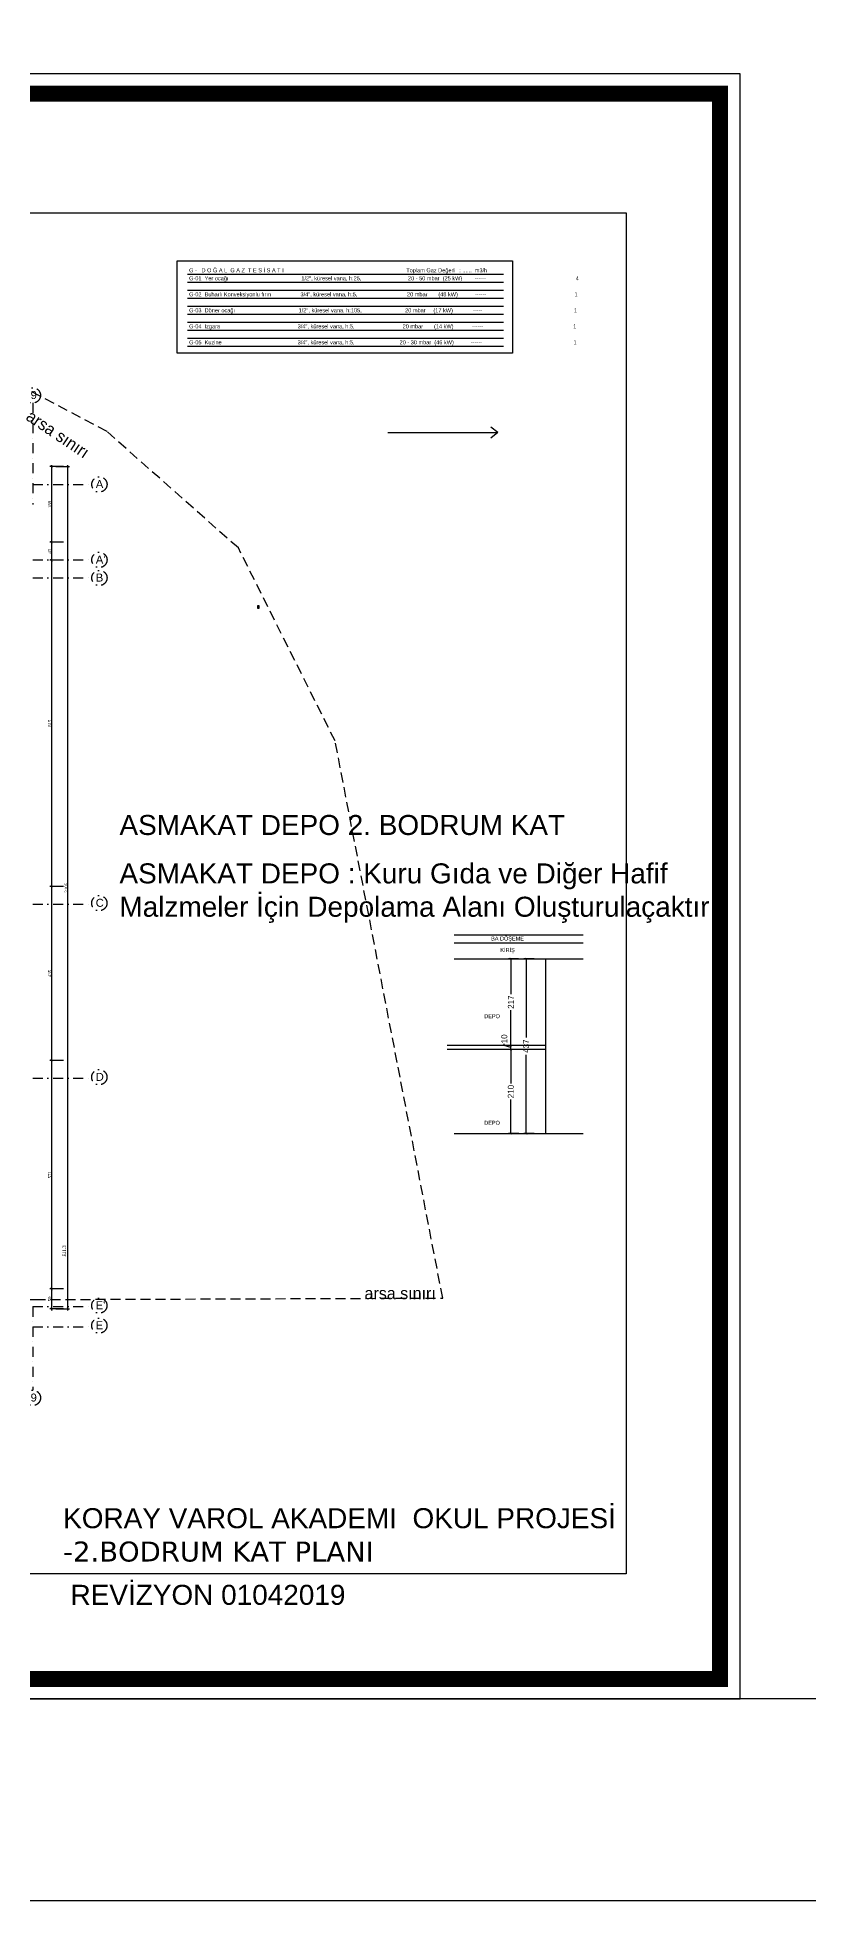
# Model space of a CAD drawing. Header units: millimetres. Extents: x -29311 to -3405, y 28913 to 42880.
# Drawn here: x -13788 to -11859, y 28913 to 33570 of the extents above; entities that cross this region are included whole.
import ezdxf
from ezdxf.enums import TextEntityAlignment as Align

# ---------------------------------------------------------------- set-up
doc = ezdxf.new("R2010")
doc.units = ezdxf.units.MM
for name, pattern in [('( Hidden )', [0.375, 0.25, -0.125]), ('DASHDOT', [1, 0.5, -0.25, 0, -0.25]), ('DASHDOT2', [0.5, 0.25, -0.125, 0, -0.125])]:
    doc.linetypes.add(name, pattern=pattern)
for name, color, linetype in [('A-AKS', 57, 'DASHDOT'), ('A-AKS.', 57, 'DASHDOT2'), ('A-BA', 1, 'Continuous'), ('A-DUVAR-ALCIPAN-CELIK', 144, 'Continuous'), ('A-MERDIVEN', 125, 'Continuous'), ('A-TAVAN-ALCIPAN', 193, 'Continuous'), ('A-YAZI', 136, 'Continuous'), ('vaz_bina2', 161, 'Continuous'), ('yazı1', 7, 'Continuous'), ('Yazılar', 253, 'Continuous')]:
    doc.layers.add(name, color=color, linetype=linetype)
for name, color, linetype, lineweight in [('olcu-plan', 7, 'Continuous', 20), ('TES_GAZ', 92, 'Continuous', 25), ('TES_SU', 150, 'Continuous', 25)]:
    doc.layers.add(name, color=color, linetype=linetype, lineweight=lineweight)
doc.styles.add('antet', font='arial.ttf', dxfattribs={"oblique": 15, "height": 2.75})
doc.styles.add('HA_SMART', font='')
doc.styles.get("Standard").update_dxf_attribs({"font": 'arial.ttf'})
doc.styles.add('text1', font='arial.ttf')
doc.styles.add('YAZ-50', font='times.ttf', dxfattribs={"width": 0.9})
doc.styles.get('HA_SMART').set_extended_font_data('Sakkal Majalla')
doc.dimstyles.new('1-100HA', dxfattribs={"dimtxt": 15, "dimasz": 5, "dimexe": 6, "dimexo": 0, "dimgap": 2, "dimtad": 0, "dimdec": 1, "dimrnd": 0.5, "dimzin": 11, "dimtxsty": 'HA_SMART', "dimblk": 'ARCHTICK', "dimcen": 3, "dimdle": 1.25, "dimclrd": 256, "dimclrt": 7, "dimadec": 0, "dimazin": 0, "dimtfac": 1.25, "dimtdec": 1, "dimtofl": 0, "dimtmove": 1, "dimatfit": 3, "dimldrblk": 'ARCHTICK', "dimfxl": 20, "dimfxlon": 1, "dimtolj": 1, "dimtzin": 0, "dimarcsym": 0})
doc.dimstyles.new('1-50-plan', dxfattribs={"dimtxt": 8, "dimasz": 6, "dimexe": 4, "dimexo": 4, "dimgap": 0.00625, "dimtad": 1, "dimdec": 0, "dimrnd": 0.0005, "dimzin": 9, "dimdsep": 46, "dimtxsty": 'YAZ-50', "dimblk": 'ARCHTICK', "dimcen": 0.025, "dimdle": 4, "dimadec": 0, "dimazin": 0, "dimtfac": 1, "dimtdec": 0, "dimtmove": 0, "dimatfit": 3, "dimfxl": 30, "dimfxlon": 1, "dimarcsym": 0})

# ---------------------------------------------------------------- blocks, each defined once
blk = doc.blocks.new('ANTET')
at = {"color": 251, "const_width": 20, "elevation": 0}
blk.add_lwpolyline([(-18595, -50619.4), (-18595, -52600.1), (-14668.2, -52600.1), (-14668.2, -50619.4)], close=True, dxfattribs=at)
at = {"layer": 'Yazılar', "elevation": 0}
for points in [[(-18620, -50594.4), (-18620, -52625.1), (-14643.2, -52625.1), (-14643.2, -50594.4)], [(-18397.9, -50768), (-14785.5, -50768), (-14785.5, -52468.9), (-18397.9, -52468.9)]]:
    blk.add_lwpolyline(points, close=True, dxfattribs=at)
blk = doc.blocks.new('_ArchTick')
at = {"color": 0, "linetype": 'ByBlock', "const_width": 0.15}
blk.add_lwpolyline([(-0.5, -0.5), (0.5, 0.5)], dxfattribs=at)
blk = doc.blocks.new('*D362')
at = {"layer": 'DEFPOINTS', "color": 0, "transparency": 16777216}
for p in [(-13594.5, 32497.3), (-13752.5, 32308.5), (-13600.2, 32308.5)]:
    blk.add_point(p, dxfattribs=at)
at = {"layer": 'olcu-plan', "color": 0, "lineweight": -2, "transparency": 16777216}
for p, q in [((-13722.5, 32497.3), (-13756.5, 32497.3)), ((-13752.5, 32501.3), (-13752.5, 32304.5)), ((-13722.5, 32308.5), (-13756.5, 32308.5))]:
    blk.add_line(p, q, dxfattribs=at)
at = {"layer": 'olcu-plan', "color": 0, "lineweight": -2, "transparency": 16777216, "xscale": 6, "yscale": 6, "zscale": 6}
for p, rotation in [((-13752.5, 32497.3), 90), ((-13752.5, 32308.5), 270)]:
    blk.add_blockref('_ArchTick', p, dxfattribs=dict(at, rotation=rotation))
at = {"layer": 'olcu-plan', "color": 0, "transparency": 16777216, "insert": (-13756.6, 32402.9), "char_height": 8, "attachment_point": 5, "rotation": 90, "style": 'YAZ-50'}
blk.add_mtext('189', dxfattribs=at)
blk = doc.blocks.new('*D363')
at = {"layer": 'DEFPOINTS', "color": 0, "transparency": 16777216}
for p in [(-13600.2, 32308.5), (-13752.5, 32263.5), (-13594.3, 32263.5)]:
    blk.add_point(p, dxfattribs=at)
at = {"layer": 'olcu-plan', "color": 0, "lineweight": -2, "transparency": 16777216}
for p, q in [((-13722.5, 32308.5), (-13756.5, 32308.5)), ((-13752.5, 32312.5), (-13752.5, 32259.5)), ((-13722.5, 32263.5), (-13756.5, 32263.5))]:
    blk.add_line(p, q, dxfattribs=at)
at = {"layer": 'olcu-plan', "color": 0, "lineweight": -2, "transparency": 16777216, "xscale": 6, "yscale": 6, "zscale": 6}
for p, rotation in [((-13752.5, 32308.5), 90), ((-13752.5, 32263.5), 270)]:
    blk.add_blockref('_ArchTick', p, dxfattribs=dict(at, rotation=rotation))
at = {"layer": 'olcu-plan', "color": 0, "transparency": 16777216, "insert": (-13756.6, 32286), "char_height": 8, "attachment_point": 5, "rotation": 90, "style": 'YAZ-50'}
blk.add_mtext('45', dxfattribs=at)
blk = doc.blocks.new('*D364')
at = {"layer": 'DEFPOINTS', "color": 0, "transparency": 16777216}
for p in [(-13594.3, 32263.5), (-13752.5, 31448.2), (-13543.1, 31448.2)]:
    blk.add_point(p, dxfattribs=at)
at = {"layer": 'olcu-plan', "color": 0, "lineweight": -2, "transparency": 16777216}
for p, q in [((-13722.5, 32263.5), (-13756.5, 32263.5)), ((-13752.5, 32267.5), (-13752.5, 31444.2)), ((-13722.5, 31448.2), (-13756.5, 31448.2))]:
    blk.add_line(p, q, dxfattribs=at)
at = {"layer": 'olcu-plan', "color": 0, "lineweight": -2, "transparency": 16777216, "xscale": 6, "yscale": 6, "zscale": 6}
for p, rotation in [((-13752.5, 32263.5), 90), ((-13752.5, 31448.2), 270)]:
    blk.add_blockref('_ArchTick', p, dxfattribs=dict(at, rotation=rotation))
at = {"layer": 'olcu-plan', "color": 0, "transparency": 16777216, "insert": (-13756.6, 31855.9), "char_height": 8, "attachment_point": 5, "rotation": 90, "style": 'YAZ-50'}
blk.add_mtext('815', dxfattribs=at)
blk = doc.blocks.new('*D365')
at = {"layer": 'DEFPOINTS', "color": 0, "transparency": 16777216}
for p in [(-13543.1, 31448.2), (-13752.5, 31013.2), (-13546.6, 31013.2)]:
    blk.add_point(p, dxfattribs=at)
at = {"layer": 'olcu-plan', "color": 0, "lineweight": -2, "transparency": 16777216}
for p, q in [((-13722.5, 31448.2), (-13756.5, 31448.2)), ((-13752.5, 31452.2), (-13752.5, 31009.2)), ((-13722.5, 31013.2), (-13756.5, 31013.2))]:
    blk.add_line(p, q, dxfattribs=at)
at = {"layer": 'olcu-plan', "color": 0, "lineweight": -2, "transparency": 16777216, "xscale": 6, "yscale": 6, "zscale": 6}
for p, rotation in [((-13752.5, 31448.2), 90), ((-13752.5, 31013.2), 270)]:
    blk.add_blockref('_ArchTick', p, dxfattribs=dict(at, rotation=rotation))
at = {"layer": 'olcu-plan', "color": 0, "transparency": 16777216, "insert": (-13756.6, 31230.7), "char_height": 8, "attachment_point": 5, "rotation": 90, "style": 'YAZ-50'}
blk.add_mtext('435', dxfattribs=at)
blk = doc.blocks.new('*D366')
at = {"layer": 'DEFPOINTS', "color": 0, "transparency": 16777216}
for p in [(-13546.6, 31013.2), (-13752.5, 30442.3), (-13642.4, 30442.3)]:
    blk.add_point(p, dxfattribs=at)
at = {"layer": 'olcu-plan', "color": 0, "lineweight": -2, "transparency": 16777216}
for p, q in [((-13752.5, 31017.2), (-13752.5, 30438.3)), ((-13722.5, 31013.2), (-13756.5, 31013.2)), ((-13722.5, 30442.3), (-13756.5, 30442.3))]:
    blk.add_line(p, q, dxfattribs=at)
at = {"layer": 'olcu-plan', "color": 0, "lineweight": -2, "transparency": 16777216, "xscale": 6, "yscale": 6, "zscale": 6}
for p, rotation in [((-13752.5, 31013.2), 90), ((-13752.5, 30442.3), 270)]:
    blk.add_blockref('_ArchTick', p, dxfattribs=dict(at, rotation=rotation))
at = {"layer": 'olcu-plan', "color": 0, "transparency": 16777216, "insert": (-13756.6, 30727.8), "char_height": 8, "attachment_point": 5, "rotation": 90, "style": 'YAZ-50'}
blk.add_mtext('571', dxfattribs=at)
blk = doc.blocks.new('*D367')
at = {"layer": 'DEFPOINTS', "color": 0, "transparency": 16777216}
for p in [(-13642.4, 30442.3), (-13752.5, 30392.3), (-13635.9, 30392.3)]:
    blk.add_point(p, dxfattribs=at)
at = {"layer": 'olcu-plan', "color": 0, "lineweight": -2, "transparency": 16777216}
for p, q in [((-13722.5, 30442.3), (-13756.5, 30442.3)), ((-13752.5, 30446.3), (-13752.5, 30388.3)), ((-13722.5, 30392.3), (-13756.5, 30392.3))]:
    blk.add_line(p, q, dxfattribs=at)
at = {"layer": 'olcu-plan', "color": 0, "lineweight": -2, "transparency": 16777216, "xscale": 6, "yscale": 6, "zscale": 6}
for p, rotation in [((-13752.5, 30442.3), 90), ((-13752.5, 30392.3), 270)]:
    blk.add_blockref('_ArchTick', p, dxfattribs=dict(at, rotation=rotation))
at = {"layer": 'olcu-plan', "color": 0, "transparency": 16777216, "insert": (-13756.6, 30417.3), "char_height": 8, "attachment_point": 5, "rotation": 90, "style": 'YAZ-50'}
blk.add_mtext('50', dxfattribs=at)
blk = doc.blocks.new('*D369')
at = {"layer": 'DEFPOINTS', "color": 0, "transparency": 16777216}
for p in [(-13752.5, 32497.3), (-13711.2, 32497.3), (-13752.5, 30392.3)]:
    blk.add_point(p, dxfattribs=at)
at = {"layer": 'olcu-plan', "color": 0, "lineweight": -2, "transparency": 16777216}
for p, q in [((-13741.2, 32497.3), (-13707.2, 32497.3)), ((-13711.2, 30388.3), (-13711.2, 32501.3)), ((-13741.2, 30392.3), (-13707.2, 30392.3))]:
    blk.add_line(p, q, dxfattribs=at)
at = {"layer": 'olcu-plan', "color": 0, "lineweight": -2, "transparency": 16777216, "xscale": 6, "yscale": 6, "zscale": 6}
for p, rotation in [((-13711.2, 32497.3), 90), ((-13711.2, 30392.3), 270)]:
    blk.add_blockref('_ArchTick', p, dxfattribs=dict(at, rotation=rotation))
at = {"layer": 'olcu-plan', "color": 0, "transparency": 16777216, "insert": (-13715.2, 31444.8), "char_height": 8, "attachment_point": 5, "rotation": 90, "style": 'YAZ-50'}
blk.add_mtext('2105', dxfattribs=at)
blk = doc.blocks.new('AKS')
at = {"layer": 'A-AKS.', "ltscale": 100}
for p, q in [((2494, 2284.4), (2494, 2054.9)), ((4869.5, 2314), (4869.5, 2054.9)), ((5256.6, 2308.4), (5256.6, 2054.9)), ((0, 2266.9), (0, 2054.9)), ((243.6, 2258.9), (243.6, 2054.9)), ((729.5, 2237.9), (729.5, 2054.9)), ((809.5, 2237.9), (809.5, 2054.9)), ((929.5, 2242.6), (929.5, 2054.9)), ((1664, 2267.2), (1664, 2054.9)), ((3262.3, 2276.7), (3262.3, 2054.9)), ((3527.3, 2269.1), (3527.3, 2054.9)), ((3877.3, 2264.8), (3877.3, 2054.9)), ((4154, 2259), (4154, 2054.9)), ((-175.3, 2104.9), (50, 2104.9)), ((5206.6, 2104.9), (5403.8, 2104.9)), ((-175.3, 1916.2), (50, 1916.2)), ((5206.6, 1916.2), (5403.8, 1916.2)), ((-175.3, 1871.2), (50, 1871.2)), ((5206.6, 1871.2), (5403.8, 1871.2)), ((-175.3, 1055.8), (50, 1055.8)), ((5206.6, 1055.8), (5403.8, 1055.8)), ((5206.6, 620.8), (5403.8, 620.8)), ((-175.3, 570.8), (50, 570.8)), ((-175.3, 50), (50, 50)), ((0, 50), (0, -158.9)), ((243.6, 50), (243.6, -158.9)), ((729.5, 50), (729.5, -158.9)), ((809.5, 50), (809.5, -158.9)), ((929.5, 50), (929.5, -158.9)), ((1664, 50), (1664, -158.9)), ((2494, 50), (2494, -158.9)), ((3262.3, 50), (3262.3, -158.9)), ((3527.3, 50), (3527.3, -158.9)), ((3877.3, 50), (3877.3, -158.9)), ((4154, 50), (4154, -158.8)), ((4869.5, 50), (4869.5, -158.9)), ((5206.6, 50), (5403.8, 50)), ((5256.6, 50), (5256.6, -158.9)), ((-175.3, 0), (50, 0)), ((5206.6, 0), (5403.8, 0))]:
    blk.add_line(p, q, dxfattribs=at)
for centre in [(4869.5, 2333), (5256.6, 2327.4), (0, 2285.9), (243.6, 2277.9), (1664, 2286.2), (2494, 2303.4), (3262.3, 2295.7), (3527.3, 2288.1), (3877.3, 2283.8), (4154, 2278), (729.5, 2256.9), (809.5, 2256.9), (929.5, 2261.6), (-194.3, 2104.9), (5422.8, 2104.9), (-194.3, 1916.2), (5422.8, 1916.2), (-194.3, 1871.2), (5422.8, 1871.2), (-194.3, 1055.8), (5422.6, 1058.5), (5422.6, 623.5), (-194.3, 570.8), (-194.3, 50), (5422.6, 52.7), (-194.3, 0), (5422.6, 2.7), (0, -177.9), (243.6, -177.9), (729.5, -177.9), (809.5, -177.9), (929.5, -177.9), (1664, -177.9), (2494, -177.9), (3262.3, -177.9), (3527.3, -177.9), (3877.3, -177.9), (4154, -177.8), (4869.5, -177.9), (5256.6, -177.9)]:
    blk.add_circle(centre, 19, dxfattribs=at)
at = {"layer": 'A-AKS.', "ltscale": 100, "char_height": 20, "width": 18.894, "attachment_point": 1, "style": 'text1'}
for s, insert in [('8', (4863.8, 2343.9)), ('9', (5250.8, 2338.2)), ('1', (-5.8, 2296.8)), ('2', (237.8, 2288.7)), ('4', (1658.3, 2297)), ('5', (2488.3, 2314.2)), ('6', (3256.5, 2306.5)), ("6'", (3521.5, 2298.9)), ("7'", (3871.5, 2294.6)), ('7', (4148.3, 2288.9)), ("3'", (723.8, 2267.7)), ('3', (803.8, 2267.7)), ("4'", (923.8, 2272.5)), ('A', (-203.2, 2115.8)), ('A', (5413.8, 2115.8)), ("A'", (-203.2, 1927)), ("A'", (5413.8, 1927)), ('B', (-203.2, 1882)), ('B', (5413.8, 1882)), ('C', (-203.2, 1066.6)), ('C', (5413.6, 1069.3)), ('D', (5413.6, 634.3)), ('D', (-203.2, 581.6)), ("E'", (-203.2, 60.8)), ("E'", (5413.6, 63.5)), ('E', (-203.2, 10.8)), ('E', (5413.6, 13.5)), ('1', (-5.8, -167.1)), ('2', (237.8, -167.1)), ("3'", (723.8, -167.1)), ('3', (803.8, -167.1)), ("4'", (923.8, -167.1)), ('4', (1658.3, -167.1)), ('5', (2488.3, -167.1)), ('6', (3256.5, -167.1)), ("6'", (3521.5, -167.1)), ("7'", (3871.5, -167.1)), ('7', (4148.3, -167)), ('8', (4863.8, -167.1)), ('9', (5250.8, -167.1))]:
    blk.add_mtext(s, dxfattribs=dict(at, insert=insert))
blk = doc.blocks.new('40 60')
at = {"layer": 'A-DUVAR-ALCIPAN-CELIK'}
for points in [[(82132.2, 6001.7), (82132.2, 6007.7), (82128.2, 6007.7), (82128.2, 6001.7)], [(82132, 6001.8), (82132, 6007.5), (82128.3, 6007.5), (82128.3, 6001.8)]]:
    blk.add_lwpolyline(points, close=True, dxfattribs=at)
blk.add_lwpolyline([(82128.3, 6007.5), (82132, 6001.8)], dxfattribs=at)
blk = doc.blocks.new('*D258')
at = {"layer": 'A-TAVAN-ALCIPAN', "color": 0, "lineweight": -2, "transparency": 16777216}
for p, q in [((-12584.5, 31267.6), (-12610, 31267.6)), ((-12584.5, 31050.6), (-12610, 31050.6))]:
    blk.add_line(p, q, dxfattribs=at)
at = {"layer": 'A-TAVAN-ALCIPAN', "lineweight": -2, "transparency": 16777216}
for p, q in [((-12604, 31268.9), (-12604, 31179)), ((-12604, 31049.4), (-12604, 31139.3))]:
    blk.add_line(p, q, dxfattribs=at)
at = {"layer": 'DEFPOINTS', "color": 0, "transparency": 16777216}
for p in [(-12584.5, 31267.6), (-12604, 31050.6), (-12584.5, 31050.6)]:
    blk.add_point(p, dxfattribs=at)
at = {"layer": 'A-TAVAN-ALCIPAN', "lineweight": -2, "transparency": 16777216, "xscale": 5, "yscale": 5, "zscale": 5}
for p, rotation in [((-12604, 31267.6), 90), ((-12604, 31050.6), 270)]:
    blk.add_blockref('_ArchTick', p, dxfattribs=dict(at, rotation=rotation))
at = {"layer": 'A-TAVAN-ALCIPAN', "color": 7, "transparency": 16777216, "insert": (-12604, 31159.1), "char_height": 15, "attachment_point": 5, "rotation": 90, "style": 'HA_SMART'}
blk.add_mtext('\\A1;217', dxfattribs=at)
blk = doc.blocks.new('*D259')
at = {"layer": 'A-TAVAN-ALCIPAN', "color": 0, "lineweight": -2, "transparency": 16777216}
for p, q in [((-12584.5, 31040.6), (-12610, 31040.6)), ((-12584, 30830.6), (-12610, 30830.6))]:
    blk.add_line(p, q, dxfattribs=at)
at = {"layer": 'A-TAVAN-ALCIPAN', "lineweight": -2, "transparency": 16777216}
for p, q in [((-12604, 31041.9), (-12604, 30955.5)), ((-12604, 30829.4), (-12604, 30915.8))]:
    blk.add_line(p, q, dxfattribs=at)
at = {"layer": 'DEFPOINTS', "color": 0, "transparency": 16777216}
for p in [(-12584.5, 31040.6), (-12604, 30830.6), (-12555.5, 30830.6)]:
    blk.add_point(p, dxfattribs=at)
at = {"layer": 'A-TAVAN-ALCIPAN', "lineweight": -2, "transparency": 16777216, "xscale": 5, "yscale": 5, "zscale": 5}
for p, rotation in [((-12604, 31040.6), 90), ((-12604, 30830.6), 270)]:
    blk.add_blockref('_ArchTick', p, dxfattribs=dict(at, rotation=rotation))
at = {"layer": 'A-TAVAN-ALCIPAN', "color": 7, "transparency": 16777216, "insert": (-12604, 30935.6), "char_height": 15, "attachment_point": 5, "rotation": 90, "style": 'HA_SMART'}
blk.add_mtext('\\A1;210', dxfattribs=at)
blk = doc.blocks.new('*D260')
at = {"layer": 'A-TAVAN-ALCIPAN', "color": 0, "lineweight": -2, "transparency": 16777216}
for p, q in [((-12545.9, 31267.6), (-12571.9, 31267.6)), ((-12545.9, 30830.6), (-12571.9, 30830.6))]:
    blk.add_line(p, q, dxfattribs=at)
at = {"layer": 'A-TAVAN-ALCIPAN', "lineweight": -2, "transparency": 16777216}
for p, q in [((-12565.9, 31268.9), (-12565.9, 31070.4)), ((-12565.9, 30829.4), (-12565.9, 31027.8))]:
    blk.add_line(p, q, dxfattribs=at)
at = {"layer": 'DEFPOINTS', "color": 0, "transparency": 16777216}
for p in [(-12541, 31267.6), (-12565.9, 30830.6), (-12541, 30830.6)]:
    blk.add_point(p, dxfattribs=at)
at = {"layer": 'A-TAVAN-ALCIPAN', "lineweight": -2, "transparency": 16777216, "xscale": 5, "yscale": 5, "zscale": 5}
for p, rotation in [((-12565.9, 31267.6), 90), ((-12565.9, 30830.6), 270)]:
    blk.add_blockref('_ArchTick', p, dxfattribs=dict(at, rotation=rotation))
at = {"layer": 'A-TAVAN-ALCIPAN', "color": 7, "transparency": 16777216, "insert": (-12565.9, 31049.1), "char_height": 15, "attachment_point": 5, "rotation": 90, "style": 'HA_SMART'}
blk.add_mtext('\\A1;437', dxfattribs=at)
blk = doc.blocks.new('*D261')
at = {"layer": 'A-TAVAN-ALCIPAN', "lineweight": -2, "transparency": 16777216}
for p, q in [((-12620.5, 31050.6), (-12620.5, 31054.6)), ((-12604, 31045.6), (-12620.5, 31050.6)), ((-12604, 31039.4), (-12604, 31051.9))]:
    blk.add_line(p, q, dxfattribs=at)
at = {"layer": 'A-TAVAN-ALCIPAN', "color": 0, "lineweight": -2, "transparency": 16777216}
for p, q in [((-12597.2, 31050.6), (-12610, 31050.6)), ((-12584.5, 31040.6), (-12610, 31040.6))]:
    blk.add_line(p, q, dxfattribs=at)
at = {"layer": 'DEFPOINTS', "color": 0, "transparency": 16777216}
for p in [(-12604, 31050.6), (-12597.2, 31050.6), (-12584.5, 31040.6)]:
    blk.add_point(p, dxfattribs=at)
at = {"layer": 'A-TAVAN-ALCIPAN', "lineweight": -2, "transparency": 16777216, "xscale": 5, "yscale": 5, "zscale": 5}
for p, rotation in [((-12604, 31050.6), 90), ((-12604, 31040.6), 270)]:
    blk.add_blockref('_ArchTick', p, dxfattribs=dict(at, rotation=rotation))
at = {"layer": 'A-TAVAN-ALCIPAN', "color": 7, "transparency": 16777216, "insert": (-12620.5, 31067.3), "char_height": 15, "attachment_point": 5, "rotation": 90, "style": 'HA_SMART'}
blk.add_mtext('\\A1;10', dxfattribs=at)

msp = doc.modelspace()

# ---------------------------------------------------------------- linework, layer by layer
msp.add_lwpolyline([(-12600.31, 32781.02), (-13437.81, 32781.02), (-13437.81, 33011.76), (-12600.31, 33011.76)], close=True)
at = {"layer": 'A-BA'}
for points in [[(-12746, 31327.63), (-12422.98, 31327.63)], [(-12746, 31307.63), (-12422.98, 31307.63)], [(-12746, 31267.63), (-12422.98, 31267.63)], [(-12517.05, 31050.63), (-12763.61, 31050.63)], [(-12517.05, 31040.63), (-12763.61, 31040.63)], [(-12746, 30830.63), (-12422.98, 30830.63)]]:
    msp.add_lwpolyline(points, dxfattribs=at)
at = {"layer": 'A-MERDIVEN'}
for points in [[(-12911.41, 32582.25), (-12636.41, 32582.25)], [(-12636.41, 32582.25), (-12653.83, 32596.18)], [(-12636.41, 32582.25), (-12653.83, 32568.31)]]:
    msp.add_lwpolyline(points, dxfattribs=at)
at = {"layer": 'A-TAVAN-ALCIPAN'}
msp.add_lwpolyline([(-12517.05, 31267.63), (-12517.05, 30830.63)], dxfattribs=at)
at = {"layer": 'TES_GAZ', "linetype": 'Continuous'}
for points in [[(-13412.17, 32977.99), (-12622.17, 32977.99)], [(-13412.17, 32957.99), (-12622.17, 32957.99)], [(-13412.17, 32937.99), (-12622.17, 32937.99)], [(-13412.17, 32937.99), (-12622.17, 32937.99)], [(-13412.17, 32917.99), (-12622.17, 32917.99)], [(-13412.17, 32917.99), (-12622.17, 32917.99)], [(-13412.17, 32897.99), (-12622.17, 32897.99)], [(-13412.17, 32897.99), (-12622.17, 32897.99)], [(-13412.17, 32897.99), (-12622.17, 32897.99)], [(-13412.17, 32877.99), (-12622.17, 32877.99)], [(-13412.17, 32877.99), (-12622.17, 32877.99)], [(-13412.17, 32877.99), (-12622.17, 32877.99)], [(-13412.17, 32857.99), (-12622.17, 32857.99)], [(-13412.17, 32837.99), (-12622.17, 32837.99)], [(-13412.17, 32837.99), (-12622.17, 32837.99)], [(-13412.17, 32817.99), (-12622.17, 32817.99)], [(-13412.17, 32817.99), (-12622.17, 32817.99)], [(-13412.17, 32797.99), (-12622.17, 32797.99)]]:
    msp.add_lwpolyline(points, dxfattribs=at)
at = {"layer": 'TES_SU'}
for points in [[(-20558.84, 42879.74), (-3405.49, 42879.74), (-3405.49, 28913.48), (-20558.84, 28913.48)], [(-19984.54, 42302.15), (-3727.34, 42302.15), (-3727.34, 29417.64), (-19984.54, 29417.64)]]:
    msp.add_lwpolyline(points, close=True, dxfattribs=at)
at = {"layer": 'vaz_bina2', "linetype": '( Hidden )', "ltscale": 100}
msp.add_lwpolyline([(-19048.76, 32264.27), (-18805.18, 30398.07), (-13792.17, 30415.88), (-12774.38, 30419.5), (-13043.32, 31811.75), (-13285.11, 32294.07), (-13613.35, 32584.73), (-13970.55, 32773.34), (-14341.7, 32883.42), (-14710.49, 32932.8), (-19113.74, 32762.13)], close=True, dxfattribs=at)

# ---------------------------------------------------------------- block references
at = {"xscale": 2, "yscale": 2, "zscale": 2}
msp.add_blockref('ANTET', (17255.54, 134667.87, 0), dxfattribs=at)
at = {"layer": 'A-AKS'}
msp.add_blockref('AKS', (-19055.29, 30348.07), dxfattribs=at)
at = {"layer": 'A-DUVAR-ALCIPAN-CELIK'}
msp.add_blockref('40 60', (-95365.68, 26141.93), dxfattribs=at)

# ---------------------------------------------------------------- texts
at = {"layer": 'A-TAVAN-ALCIPAN', "color": 7, "char_height": 10, "attachment_point": 5, "style": 'HA_SMART'}
for s, insert in [('\\A1;BA DÖŞEME', (-12612.27, 31316.57)), ('\\A1;KİRİŞ', (-12612.27, 31287.75)), ('\\A1;DEPO', (-12650.98, 31123.91)), ('\\A1;DEPO', (-12650.98, 30857.52))]:
    msp.add_mtext(s, dxfattribs=dict(at, insert=insert))
at = {"layer": 'A-YAZI', "color": 7, "style": 'YAZ-50'}
msp.add_text('EH.3', height=9, rotation=90, dxfattribs=at).set_placement((-13716.29, 30537.12), align=Align.CENTER)
at = {"layer": 'TES_GAZ', "linetype": 'Continuous', "style": 'antet', "width": 0.8}
for s, p in [(' G -   D O Ğ A L  G A Z  T E S İ S A T I                                                                               Toplam Gaz Değeri   : ......  m3/h', (-13412.17, 32982.99)), (' G-01  Yer ocağı                                               1/2", küresel vana, h:25,                              20 - 50 mbar  (25 kW)        ------                                                          4', (-13412.17, 32962.99)), (' G-02  Buharlı Konveksiyonlu fırın                   3/4", küresel vana, h:5,                                20 mbar       (48 kW)           ------                                                         1', (-13412.17, 32922.99)), (' G-03  Döner ocağı                                         1/2", küresel vana, h:105,                            20 mbar     (17 kW)             -----                                                           1', (-13412.17, 32882.99)), (' G-04  Izgara                                                  3/4", küresel vana, h:5,                               20 mbar       (14 kW)            ------                                                          1', (-13412.17, 32842.99)), (' G-05  Kuzine                                                 3/4", küresel vana, h:5,                             20 - 30 mbar  (46 kW)           ------                                                           1', (-13412.17, 32802.99))]:
    msp.add_text(s, height=10, dxfattribs=at).set_placement(p)
at = {"layer": 'yazı1', "linetype": 'ByBlock', "insert": (-13801.96, 32640.99), "char_height": 30, "width": 407.0194, "attachment_point": 1, "rotation": 326.0578, "style": 'HA_SMART'}
msp.add_mtext('arsa sınırı', dxfattribs=at)
at = {"layer": 'yazı1', "char_height": 50, "width": 1514.585, "attachment_point": 1}
for s, insert in [('ASMAKAT DEPO 2. BODRUM KAT', (-13582.37, 31626.8)), ('ASMAKAT DEPO : Kuru Gıda ve Diğer Hafif Malzmeler İçin Depolama Alanı Oluşturulaçaktır', (-13582.37, 31505.84)), ('KORAY VAROL AKADEMI  OKUL PROJESİ{\\fVerdana|b0|i0|c162|p34;\\P-2.BODRUM KAT PLANI }', (-13723.17, 29894.48))]:
    msp.add_mtext(s, dxfattribs=dict(at, insert=insert))
at = {"layer": 'yazı1', "linetype": 'ByBlock', "insert": (-12969.87, 30446.61), "char_height": 30, "width": 407.0194, "attachment_point": 1, "style": 'HA_SMART'}
msp.add_mtext('arsa sınırı', dxfattribs=at)
at = {"layer": 'yazı1', "color": 1, "insert": (-13704.68, 29702.93), "char_height": 50, "width": 1514.585, "attachment_point": 1}
msp.add_mtext('REVİZYON 01042019', dxfattribs=at)

# ---------------------------------------------------------------- dimensions: what is measured, and where the dimension line sits
at = {"layer": 'A-TAVAN-ALCIPAN'}
for base, p1, p2, picture, middle in [((-12603.95, 31050.63), (-12584.49, 31267.63), (-12584.49, 31050.63), '*D258', (-12603.95, 31159.13)), ((-12565.89, 30830.63), (-12540.95, 31267.63), (-12540.95, 30830.63), '*D260', (-12565.89, 31049.13)), ((-12603.95, 31050.63), (-12584.49, 31040.63), (-12597.22, 31050.63), '*D261', (-12620.45, 31056.58)), ((-12603.95, 30830.63), (-12584.49, 31040.63), (-12555.45, 30830.63), '*D259', (-12603.95, 30935.63))]:
    dim = msp.add_linear_dim(base=base, p1=p1, p2=p2, angle=90, dimstyle='1-100HA', dxfattribs=at)
    dim.commit()
    dim.dimension.update_dxf_attribs({"geometry": picture, "text_midpoint": middle})
at = {"layer": 'olcu-plan'}
for base, p1, p2, picture, middle in [((-13752.51, 32308.55), (-13594.54, 32497.29), (-13600.18, 32308.55), '*D362', (-13756.6, 32402.92)), ((-13711.16, 32497.29), (-13752.51, 30392.35), (-13752.51, 32497.29), '*D369', (-13715.24, 31444.82)), ((-13752.51, 32263.55), (-13600.18, 32308.55), (-13594.3, 32263.55), '*D363', (-13756.59, 32286.05)), ((-13752.51, 31448.16), (-13594.3, 32263.55), (-13543.11, 31448.16), '*D364', (-13756.59, 31855.85)), ((-13752.51, 31013.16), (-13543.11, 31448.16), (-13546.63, 31013.16), '*D365', (-13756.59, 31230.66)), ((-13752.51, 30442.35), (-13546.63, 31013.16), (-13642.44, 30442.35), '*D366', (-13756.6, 30727.75)), ((-13752.51, 30392.35), (-13642.44, 30442.35), (-13635.91, 30392.35), '*D367', (-13756.59, 30417.35))]:
    dim = msp.add_linear_dim(base=base, p1=p1, p2=p2, angle=90, dimstyle='1-50-plan', dxfattribs=at)
    dim.commit()
    dim.dimension.update_dxf_attribs({"geometry": picture, "text_midpoint": middle})

doc.saveas('drawing.dxf')
